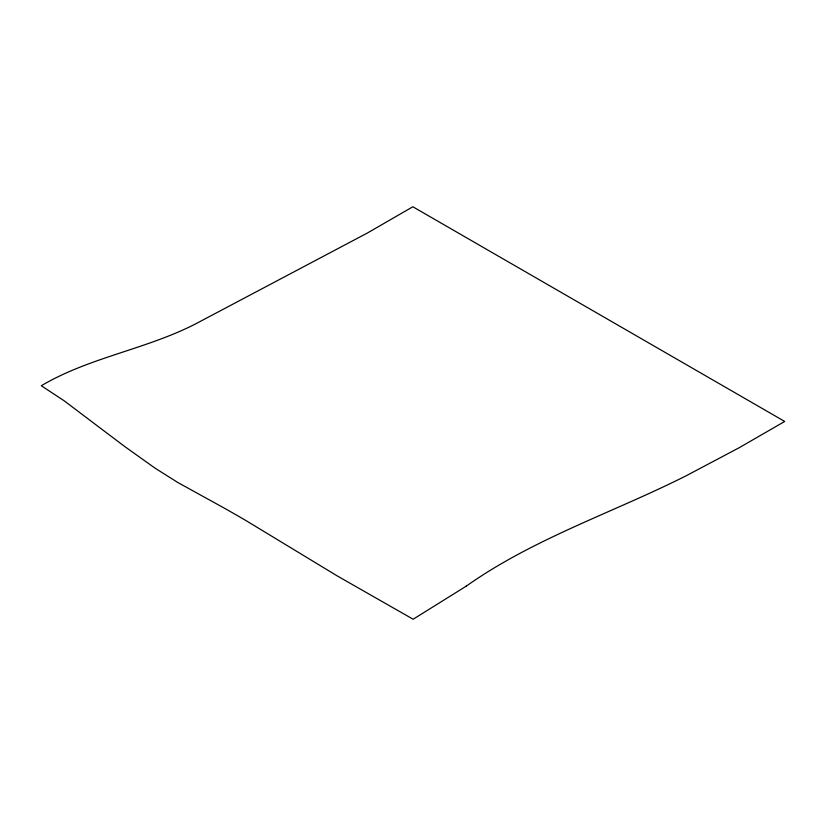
<?xml version="1.0" encoding="UTF-8"?>
<svg xmlns="http://www.w3.org/2000/svg" width="826" height="826" viewBox="0 0 826 826"><rect width="100%" height="100%" fill="white"/><g stroke="black" fill="none" stroke-linecap="round" stroke-linejoin="round"><path stroke-width="1.24" d="M466.215 586.171L413.145 619.232L337.256 575.928L246.189 520.71A1516.247 875.415 60 0 0 223.423 507.649L177.9 482.549L155.133 468.208L124.778 446.567L64.067 400.734L41.3 385.732C91.067 356.357 149.919 348.809 200.522 321.283L367.322 233.056L412.855 206.768L784.7 421.446L739.167 447.733L686.096 475.807C612.84 512.709 533.792 538.428 466.215 586.171"/></g></svg>
